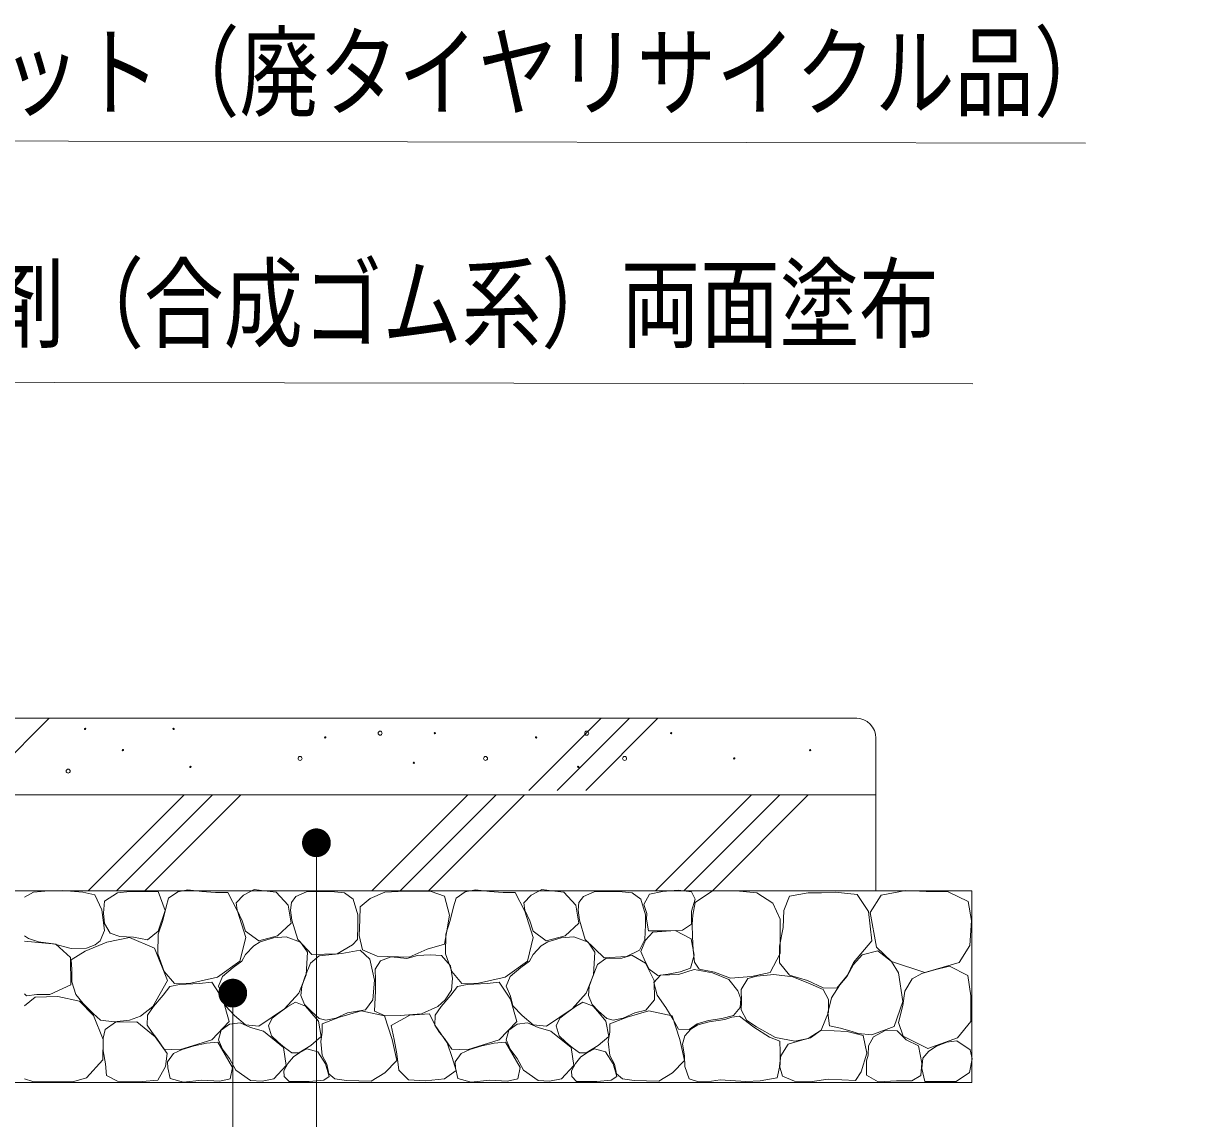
# Model space of a CAD drawing. Units: millimetres, scale not verified. Extents: x 303 to 5780, y 4488 to 8222.
# Drawn here: x 3059 to 3672, y 5771 to 6342 of the extents above; entities that cross this region are included whole.
import ezdxf
from ezdxf.enums import TextEntityAlignment as Align

# ---------------------------------------------------------------- set-up
doc = ezdxf.new("R2010")
doc.units = ezdxf.units.MM
doc.header["$LTSCALE"] = 20
for name, color, linetype, lineweight in [('ハッチ', 4, 'Continuous', 13), ('寸法', 1, 'Continuous', 13), ('本体', 7, 'Continuous', 13)]:
    doc.layers.add(name, color=color, linetype=linetype, lineweight=lineweight)
doc.styles.add('ＭＳ ゴシック', font='')
doc.styles.get('ＭＳ ゴシック').set_extended_font_data('MS Gothic')

# ---------------------------------------------------------------- blocks, each defined once
blk = doc.blocks.new('filled_dot')
at = {"color": 0, "linetype": 'Continuous', "lineweight": -2, "const_width": 1.25}
blk.add_lwpolyline([(-0.625, 0, 1), (0.625, 0, 1)], format="xyb", close=True, dxfattribs=at)

msp = doc.modelspace()

# ---------------------------------------------------------------- linework, layer by layer
at = {"layer": 'ハッチ'}
for p, q in [((3034.75, 5942.2), (3072.43, 5979.87)), ((3322.68, 5942.2), (3360.36, 5979.87)), ((3337.48, 5942.2), (3375.16, 5979.87)), ((3352.28, 5942.2), (3389.96, 5979.87)), ((3092.76, 5889.87), (3142.76, 5939.87)), ((3107.56, 5889.87), (3157.56, 5939.87)), ((3122.36, 5889.87), (3172.36, 5939.87)), ((3240.76, 5889.87), (3290.76, 5939.87)), ((3255.56, 5889.87), (3305.56, 5939.87)), ((3270.36, 5889.87), (3320.36, 5939.87)), ((3388.76, 5889.87), (3438.76, 5939.87)), ((3403.56, 5889.87), (3453.56, 5939.87)), ((3418.36, 5889.87), (3468.36, 5939.87)), ((3063.83, 5790.42), (3059.59, 5791.77))]:
    msp.add_line(p, q, dxfattribs=at)
for points in [[(3059.59, 5886.47), (3064.24, 5889.1), (3072.29, 5889.75), (3079.25, 5889.97), (3089.9, 5889.1), (3096.21, 5887.8), (3099.91, 5879.97), (3101.21, 5869.11), (3099.04, 5863.68), (3096.43, 5861.72)], [(3096.43, 5861.72), (3091.86, 5859.98), (3083.81, 5859.76), (3074.68, 5862.16), (3066.85, 5863.24), (3061.63, 5864.98), (3059.59, 5866.31)], [(3059.59, 5863.52), (3075.95, 5861.97), (3083.46, 5855.1), (3083.77, 5840.72), (3072.83, 5835.72), (3065.95, 5835.72)], [(3065.95, 5835.72), (3060.63, 5835.1), (3059.59, 5836.13)], [(3059.59, 5829.89), (3065.12, 5834.41), (3076.97, 5834.67), (3088.29, 5832.35), (3095.5, 5824.89), (3100.65, 5812.28), (3100.39, 5801.74), (3091.9, 5792.22), (3085.2, 5790.42), (3075.16, 5790.16), (3063.83, 5790.42)]]:
    msp.add_lwpolyline(points, dxfattribs=at)
for points in [[(3116.45, 5865.75), (3109.36, 5866), (3104.3, 5867.77), (3101.26, 5872.83), (3100.76, 5878.14), (3101.26, 5884.46), (3108.1, 5888.76), (3114.42, 5889.52), (3129.36, 5889.52), (3132.9, 5879.66), (3129.36, 5868.78), (3123.79, 5864.23)], [(3132.39, 5847.79), (3129.1, 5856.9), (3129.36, 5867.27), (3131.63, 5874.35), (3133.41, 5881.43), (3134.67, 5885.98), (3139.48, 5889.27), (3144.8, 5890.28), (3152.14, 5889.52), (3159.22, 5889.02), (3165.55, 5889.02), (3170.61, 5879.15), (3174.92, 5865.5), (3171.88, 5853.1), (3160.24, 5844.76), (3146.31, 5841.72), (3137.71, 5841.47)], [(3173.14, 5874.24), (3170.51, 5879.74), (3170.03, 5883.56), (3173.86, 5887.63), (3179.36, 5890.5), (3184.62, 5889.78), (3190.84, 5889.06), (3197.06, 5882.37), (3198.73, 5873.05), (3191.56, 5866.36), (3181.75, 5863.73), (3174.82, 5868.75)], [(3199, 5874.48), (3198.28, 5879.74), (3198.76, 5883.81), (3201.15, 5886.91), (3206.65, 5889.3), (3214.3, 5889.54), (3221.24, 5889.3), (3226.5, 5888.82), (3231.04, 5885.48), (3233.44, 5877.35), (3233.44, 5872.09), (3233.2, 5864.45), (3230.62, 5861.6), (3222.59, 5856.96), (3209.5, 5856.54), (3202.1, 5864.45)], [(3235.85, 5859.02), (3234.18, 5866.52), (3234.39, 5874.64), (3234.6, 5881.51), (3239.81, 5885.89), (3247.52, 5889.22), (3257.94, 5889.64), (3271.7, 5889.43), (3278.57, 5887.14), (3281.28, 5877.14), (3279.62, 5867.97), (3278.57, 5861.93), (3269.61, 5859.43), (3260.23, 5855.27), (3243.56, 5855.68)], [(3282.39, 5847.79), (3279.1, 5856.9), (3279.36, 5867.27), (3281.63, 5874.35), (3283.41, 5881.43), (3284.67, 5885.98), (3289.48, 5889.27), (3294.8, 5890.28), (3302.14, 5889.52), (3309.22, 5889.02), (3315.55, 5889.02), (3320.61, 5879.15), (3324.92, 5865.5), (3321.88, 5853.1), (3310.24, 5844.76), (3296.31, 5841.72), (3287.71, 5841.47)], [(3323.14, 5874.24), (3320.51, 5879.74), (3320.03, 5883.56), (3323.86, 5887.63), (3329.36, 5890.5), (3334.62, 5889.78), (3340.84, 5889.06), (3347.06, 5882.37), (3348.73, 5873.05), (3341.56, 5866.36), (3331.75, 5863.73), (3324.82, 5868.75)], [(3349, 5874.48), (3348.28, 5879.74), (3348.76, 5883.81), (3351.15, 5886.91), (3356.65, 5889.3), (3364.3, 5889.54), (3371.24, 5889.3), (3376.5, 5888.82), (3381.04, 5885.48), (3383.44, 5877.35), (3383.44, 5872.09), (3383.2, 5864.45), (3380.33, 5858.95), (3373.63, 5855.6), (3361.91, 5854.89), (3352.1, 5864.45)], [(3384.03, 5875.01), (3385.04, 5868.96), (3396.54, 5868.96), (3402.79, 5869.37), (3407.42, 5872.39), (3407.42, 5879.24), (3409.44, 5885.48), (3407.42, 5889.31), (3400.57, 5890.12), (3392.3, 5889.51), (3385.65, 5888.1), (3382.62, 5882.66), (3384.24, 5878.03)], [(3419.47, 5847.36), (3411.44, 5848.96), (3409.03, 5852.63), (3408.42, 5859.04), (3408, 5865.93), (3407.89, 5872.35), (3408.23, 5877.17), (3409.38, 5883.7), (3418.46, 5889.91), (3430.71, 5889.78), (3441.61, 5888.75), (3449.98, 5883.36), (3453.65, 5874.99), (3453.74, 5857.23), (3448.49, 5847.24), (3438.86, 5845.18), (3427.85, 5844.26)], [(3468.26, 5888.85), (3458.52, 5887.1), (3455.66, 5879.62), (3455.37, 5870.69), (3453.35, 5860.89), (3453.35, 5852.24), (3458.54, 5845.91), (3468.06, 5843.02), (3476.13, 5839.28), (3483.34, 5838.99), (3488.82, 5845.91), (3491.99, 5852.53), (3501.5, 5863.75), (3499.8, 5879.12), (3493.84, 5887.96), (3482.47, 5889.13), (3475.27, 5888.85)], [(3519.35, 5890.05), (3529.82, 5889.56), (3541.42, 5889.28), (3551.88, 5884.19), (3553.58, 5874.3), (3552.73, 5861.29), (3547.07, 5852.53), (3529.25, 5847.16), (3511.82, 5852.98), (3504.06, 5860.47), (3500.68, 5878.54), (3506.34, 5887.58)], [(3114.35, 5822.36), (3106.31, 5821.46), (3099.16, 5822.36), (3095.29, 5825.93), (3090.23, 5830.98), (3086.36, 5835.74), (3084.28, 5842.29), (3084.28, 5848.84), (3083.98, 5853.89), (3091.12, 5858.36), (3102.44, 5863.12), (3114.35, 5865.5), (3127.33, 5859.93), (3134.17, 5842.99), (3126.56, 5829.5), (3120.01, 5824.44)], [(3169.1, 5824.77), (3164.32, 5829.79), (3163.12, 5834.81), (3160.73, 5840.07), (3162.88, 5845.09), (3168.38, 5849.87), (3172.93, 5853.21), (3174.84, 5856.56), (3179.14, 5861.1), (3182.49, 5863.25), (3189.43, 5865.4), (3196.13, 5865.88), (3203.54, 5863.01), (3207.13, 5857.76), (3206.41, 5846.04), (3202.58, 5836.48), (3195.17, 5828.36), (3181.78, 5819.28), (3174.84, 5819.99)], [(3319.1, 5824.77), (3314.32, 5829.79), (3313.12, 5834.81), (3310.73, 5840.07), (3312.88, 5845.09), (3318.38, 5849.87), (3322.93, 5853.21), (3324.84, 5856.56), (3329.14, 5861.1), (3332.49, 5863.25), (3339.43, 5865.4), (3346.13, 5865.88), (3353.54, 5863.01), (3357.13, 5857.76), (3356.41, 5846.04), (3352.58, 5836.48), (3345.17, 5828.36), (3331.77, 5819.28), (3324.84, 5819.99)], [(3407.03, 5849.55), (3401.58, 5847.54), (3395.33, 5846.33), (3389.89, 5845.73), (3385.45, 5848.95), (3383.24, 5852.98), (3381.02, 5858.22), (3383.44, 5864.06), (3387.27, 5868.29), (3398.96, 5869.1), (3407.23, 5864.87), (3408.84, 5856.2)], [(3227.96, 5826.19), (3221.91, 5823.37), (3216.67, 5822.36), (3213.24, 5823.16), (3209.01, 5826.99), (3205.58, 5830.62), (3203.77, 5835.25), (3204.17, 5839.89), (3205.78, 5844.72), (3208.66, 5852.03), (3213.3, 5855.97), (3225.13, 5857.1), (3234.7, 5858.93), (3239.76, 5854.14), (3242.16, 5843.17), (3241.31, 5833.04), (3237.51, 5827.84)], [(3491.79, 5816.22), (3485.26, 5818.18), (3479.39, 5819.48), (3478.52, 5826.23), (3480.48, 5834.06), (3484.83, 5840.8), (3488.75, 5845.37), (3492.01, 5851.46), (3496.57, 5856.45), (3504.61, 5858.46), (3511.82, 5852.98), (3515.52, 5847.11), (3517.69, 5832.1), (3513.12, 5819.05), (3501.59, 5814.7), (3494.41, 5815.35)], [(3242.58, 5843.45), (3242.44, 5848.94), (3245.25, 5853.3), (3250.88, 5855.41), (3259.05, 5854.57), (3264.54, 5856.11), (3271.15, 5856.4), (3277.06, 5856.11), (3281.71, 5850.63), (3282.84, 5844.16), (3282.27, 5837.97), (3279.04, 5832.9), (3275.24, 5829.52), (3266.65, 5825.73), (3255.53, 5824.74), (3247.65, 5824.6), (3242.16, 5826.99), (3242.58, 5837.68)], [(3377.96, 5826.19), (3371.91, 5823.37), (3366.67, 5822.36), (3363.24, 5823.16), (3359.01, 5826.99), (3355.58, 5830.62), (3353.77, 5835.25), (3354.17, 5839.89), (3355.78, 5844.72), (3358.41, 5851.37), (3362.84, 5854.59), (3371.11, 5854.79), (3376.35, 5856.2), (3383.41, 5852.18), (3388.04, 5843.11), (3388.25, 5833.04), (3383.61, 5827.6)], [(3431.62, 5837.67), (3433.24, 5833.44), (3432.83, 5829), (3429.41, 5824.77), (3423.36, 5823.16), (3416.3, 5822.15), (3410.45, 5820.54), (3406.22, 5817.52), (3400.78, 5817.72), (3397.95, 5822.76), (3394.12, 5829), (3389.49, 5835.45), (3387.87, 5842.1), (3391.3, 5845.93), (3400.78, 5846.13), (3408.84, 5848.75), (3418.52, 5847.14), (3426.99, 5843.51)], [(3436.37, 5822.21), (3433.34, 5827.7), (3433.62, 5832.1), (3433.34, 5838.42), (3436.92, 5844.19), (3441.59, 5845.29), (3450.39, 5846.11), (3460.29, 5845.01), (3468.54, 5841.71), (3476.24, 5838.42), (3478.99, 5833.2), (3478.99, 5826.6), (3475.12, 5817.21), (3468.27, 5812.86), (3461.39, 5811.49), (3451.22, 5813.41), (3441.32, 5818.91)], [(3515.43, 5821.17), (3517.66, 5830.06), (3518.77, 5837.55), (3522.66, 5843.94), (3527.66, 5846.72), (3534.32, 5848.66), (3542.1, 5850.61), (3551.55, 5845.61), (3553.22, 5835.06), (3553.22, 5821.73), (3546.27, 5813.12), (3530.71, 5807.57), (3517.93, 5813.95)], [(3128.6, 5812.89), (3126.07, 5815.92), (3123.53, 5819.72), (3123.79, 5825.03), (3126.83, 5829.58), (3131.89, 5835.4), (3135.43, 5839.95), (3140.49, 5840.96), (3150.87, 5841.47), (3157.2, 5842.23), (3163.02, 5833.38), (3166.31, 5821.74), (3157.2, 5812.13), (3140.49, 5806.82), (3132.39, 5807.33)], [(3278.6, 5812.89), (3276.07, 5815.92), (3273.53, 5819.72), (3273.79, 5825.03), (3276.82, 5829.58), (3281.89, 5835.4), (3285.43, 5839.95), (3290.49, 5840.96), (3300.87, 5841.47), (3307.2, 5842.23), (3313.02, 5833.38), (3316.31, 5821.74), (3307.2, 5812.13), (3290.49, 5806.82), (3282.39, 5807.33)], [(3195.19, 5808.19), (3191.93, 5810.86), (3188.37, 5814.27), (3186.88, 5819.46), (3188.81, 5823.46), (3192.37, 5826.28), (3196.97, 5829.54), (3200.83, 5831.76), (3206.17, 5829.69), (3209.43, 5825.83), (3212.84, 5821.83), (3214.33, 5813.83), (3208.84, 5809.23), (3202.61, 5805.38), (3199.05, 5805.38)], [(3345.19, 5808.19), (3341.93, 5810.86), (3338.37, 5814.27), (3336.88, 5819.46), (3338.81, 5823.46), (3342.37, 5826.28), (3346.97, 5829.54), (3350.83, 5831.76), (3356.17, 5829.69), (3359.43, 5825.83), (3362.84, 5821.83), (3364.33, 5813.83), (3358.84, 5809.23), (3352.61, 5805.38), (3349.05, 5805.38)], [(3101.81, 5799.63), (3100.64, 5806.39), (3100.64, 5812.92), (3101.57, 5817.59), (3106.94, 5821.32), (3118.14, 5821.55), (3127.71, 5813.62), (3134.01, 5804.99), (3133.08, 5798.23), (3129.11, 5791), (3120.94, 5790.3), (3108.11, 5790.54), (3102.27, 5793.57)], [(3227.56, 5790.93), (3221.51, 5791.73), (3218.29, 5794.35), (3217.28, 5799.39), (3214.86, 5804.02), (3214.05, 5811.28), (3214.86, 5816.11), (3214.86, 5820.54), (3223.93, 5823.97), (3235.22, 5827.19), (3247.32, 5824.57), (3251.35, 5812.28), (3253.77, 5801.41), (3247.52, 5794.96), (3240.46, 5790.53)], [(3253.8, 5804.85), (3254.84, 5796.31), (3259.84, 5791.31), (3268.8, 5790.69), (3278.6, 5791.73), (3284.64, 5796.1), (3282.56, 5802.98), (3280.06, 5810.48), (3273.8, 5819.64), (3270.73, 5825.73), (3260.6, 5825.02), (3250.74, 5819.54), (3252.34, 5812.35)], [(3377.56, 5790.93), (3371.51, 5791.73), (3368.28, 5794.35), (3367.28, 5799.39), (3364.86, 5804.02), (3364.05, 5811.28), (3364.86, 5816.11), (3364.86, 5820.54), (3373.93, 5823.97), (3385.22, 5827.19), (3397.32, 5824.57), (3401.35, 5812.28), (3403.77, 5801.41), (3397.52, 5794.96), (3390.46, 5790.53)], [(3411.1, 5790.27), (3406.25, 5791.84), (3404.03, 5798.13), (3403.89, 5803.77), (3402.71, 5809.93), (3404.03, 5814.25), (3407.17, 5817.66), (3410.71, 5819.88), (3416.61, 5821.59), (3424.87, 5822.77), (3428.54, 5823.95), (3432.47, 5824.47), (3440.08, 5818.7), (3448.2, 5813.59), (3453.58, 5811.5), (3453.71, 5805.86), (3453.71, 5799.44), (3452.14, 5792.37), (3443.35, 5790.8), (3435.88, 5790.4), (3422.38, 5791.32), (3415.69, 5790.27)], [(3166.47, 5802.31), (3162.88, 5807.33), (3160.73, 5812.11), (3162.16, 5817.13), (3166.47, 5820.23), (3171.97, 5820.95), (3177.47, 5818.56), (3184.17, 5816.65), (3194.69, 5808.04), (3196.13, 5798.72), (3189.67, 5791.79), (3183.45, 5790.6), (3177.47, 5790.84), (3169.82, 5796.33)], [(3316.47, 5802.31), (3312.88, 5807.33), (3310.73, 5812.11), (3312.16, 5817.13), (3316.47, 5820.23), (3321.97, 5820.95), (3327.47, 5818.56), (3334.17, 5816.65), (3344.69, 5808.04), (3346.13, 5798.72), (3339.67, 5791.79), (3333.45, 5790.6), (3327.47, 5790.84), (3319.82, 5796.33)], [(3461.28, 5790.55), (3454.87, 5793.16), (3453.46, 5798.57), (3454.07, 5803.78), (3457.88, 5809.79), (3464.29, 5811.8), (3469.51, 5813.2), (3475.12, 5817.21), (3488.76, 5816.41), (3496.98, 5814.4), (3498.99, 5805.18), (3495.98, 5795.36), (3492.97, 5790.95), (3478.73, 5791.55), (3470.51, 5790.35)], [(3499.66, 5804.2), (3499.87, 5808.96), (3502.35, 5813.72), (3508.56, 5817.03), (3514.77, 5816.82), (3519.53, 5812.06), (3525.95, 5808.96), (3527.61, 5799.86), (3527.19, 5793.44), (3522.43, 5790.75), (3514.36, 5790.75), (3504.84, 5790.13), (3498.83, 5793.65), (3498.83, 5801.1)], [(3134.39, 5797.52), (3134.15, 5800.63), (3137.26, 5804.93), (3141.81, 5807.08), (3148.03, 5809), (3154.48, 5810.43), (3160.46, 5810.91), (3164.29, 5804.22), (3168.12, 5797.76), (3166.92, 5791.79), (3161.42, 5790.59), (3152.09, 5791.07), (3142.53, 5790.11), (3135.59, 5792.03)], [(3284.39, 5797.52), (3284.15, 5800.63), (3287.26, 5804.93), (3291.81, 5807.08), (3298.03, 5809), (3304.48, 5810.43), (3310.46, 5810.91), (3314.29, 5804.22), (3318.12, 5797.76), (3316.92, 5791.79), (3311.42, 5790.59), (3302.09, 5791.07), (3292.53, 5790.11), (3285.59, 5792.03)], [(3531.33, 5806.27), (3535.26, 5808.75), (3540.64, 5810.82), (3545.82, 5811.65), (3552.86, 5806.89), (3553.89, 5802.13), (3552.44, 5795.1), (3545.61, 5790.34), (3529.26, 5790.34), (3527.61, 5797.17), (3528.23, 5802.55)], [(3201.13, 5790.41), (3197.57, 5790.41), (3195.04, 5792.93), (3194.9, 5795.89), (3196.97, 5799.74), (3199.79, 5803.3), (3203.2, 5805.53), (3206.91, 5807.45), (3212.55, 5805.82), (3216.55, 5799.6), (3218.48, 5793.07), (3215.66, 5791.15), (3208.1, 5790.41)], [(3351.12, 5790.41), (3347.56, 5790.41), (3345.04, 5792.93), (3344.89, 5795.89), (3346.97, 5799.74), (3349.79, 5803.3), (3353.2, 5805.53), (3356.91, 5807.45), (3362.55, 5805.82), (3366.55, 5799.6), (3368.48, 5793.07), (3365.66, 5791.15), (3358.1, 5790.41)]]:
    msp.add_lwpolyline(points, close=True, dxfattribs=at)
for centre, radius in [((3091.12, 5974.27), 0.349), ((3137.3, 5974.27), 0.349), ((3216.47, 5969.88), 0.349), ((3245.06, 5972.08), 1.05), ((3273.65, 5972.08), 0.349), ((3326.43, 5969.88), 0.349), ((3352.82, 5972.08), 1.05), ((3396.8, 5972.08), 0.349), ((3110.91, 5963.28), 0.349), ((3469.37, 5963.28), 0.349), ((3203.28, 5958.88), 1.05), ((3262.65, 5956.68), 0.349), ((3300.04, 5958.88), 1.05), ((3372.61, 5958.88), 1.05), ((3429.79, 5958.88), 0.349), ((3082.33, 5952.28), 1.05), ((3146.1, 5954.48), 0.349), ((3348.42, 5954.48), 0.349)]:
    msp.add_circle(centre, radius, dxfattribs=at)
at = {"layer": '寸法'}
msp.add_lwpolyline([(2743.66, 5943.18), (2754.27, 5953.78), (2955.65, 6155.16), (3554.29, 6154.26)], dxfattribs=at)
at = {"layer": '本体'}
for p, q in [((2513.44, 5979.89), (3493.74, 5979.87)), ((3503.68, 5969.42), (3503.69, 5889.87)), ((2503.69, 5939.87), (3503.69, 5939.87)), ((2453.69, 5889.87), (3553.69, 5889.87)), ((3553.69, 5889.87), (3553.69, 5789.87)), ((2453.69, 5789.87), (3553.69, 5789.87))]:
    msp.add_line(p, q, dxfattribs=at)
at = {"layer": '本体', "color": 1}
for points in [[(2588.65, 5964.34), (2599.26, 5974.95), (2905.55, 6281.24), (3613.08, 6279.78)], [(3211.82, 5914.9), (3211.82, 5899.9), (3211.82, 5295.25), (3559.43, 5295.04)], [(3168.2, 5836.48), (3168.2, 5821.48), (3168.2, 5183.75), (3672.46, 5183.29)]]:
    msp.add_lwpolyline(points, dxfattribs=at)
at = {"layer": '本体'}
msp.add_arc((3493.22, 5969.42), 10.46, 0, 90, dxfattribs=at)

# ---------------------------------------------------------------- block references
at = {"layer": '本体', "color": 1, "xscale": 6, "yscale": 6, "rotation": 270}
for p in [(3211.82, 5914.9), (3168.2, 5836.48)]:
    msp.add_blockref('filled_dot', p, dxfattribs=at)

# ---------------------------------------------------------------- texts
at = {"layer": '寸法', "color": 3, "style": 'ＭＳ ゴシック', "width": 0.8}
for s, p in [('滑台マット（廃タイヤリサイクル品）', (2923.05, 6286.51)), ('接着剤（合成ゴム系）両面塗布', (2956.14, 6165.81))]:
    msp.add_text(s, height=37.98, dxfattribs=at).set_placement(p, align=Align.BOTTOM_LEFT)

doc.saveas('drawing.dxf')
